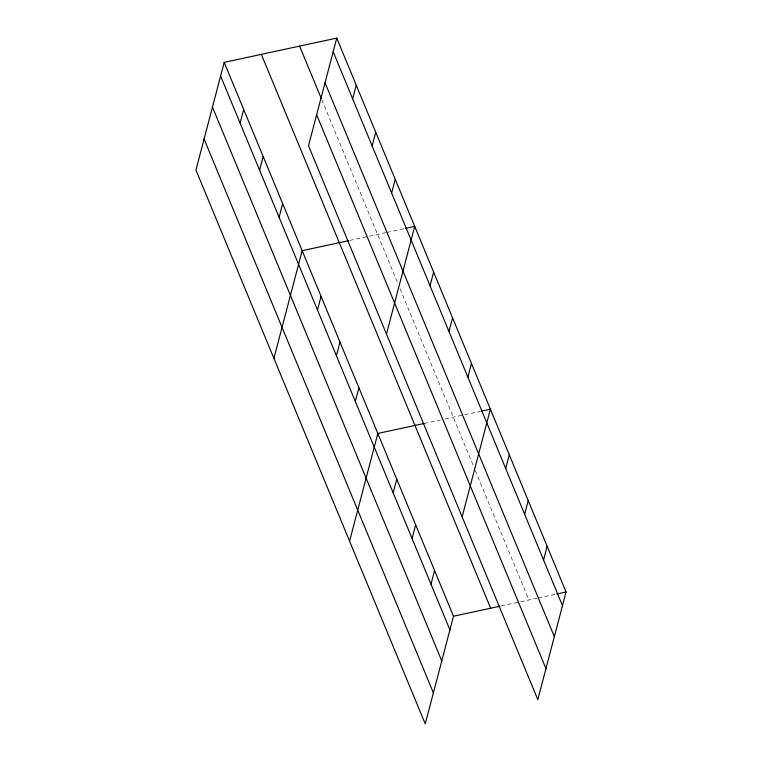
<?xml version="1.0" encoding="UTF-8"?>
<svg xmlns="http://www.w3.org/2000/svg" width="762" height="762" viewBox="0 0 762 762"><rect width="100%" height="100%" fill="white"/><g stroke="black" fill="none" stroke-linecap="round" stroke-linejoin="round"><path stroke-width="0.57" stroke-dasharray="3.81 2.86" d="M349.739 240.421L385.696 232.667M386.858 232.42L404.27 228.667M424.243 423.443L440.484 419.948M445.122 418.948L479.936 411.442M501.082 605.971L537.039 598.218M538.201 597.96L556.774 593.96M321.821 99.755L398.288 284.464M400.088 288.817L473.507 466.154M475.307 470.506L528.914 599.97"/><path stroke-width="1.14" d="M224.19 62.37L195.948 170.04L425.244 723.9L453.495 616.229L224.19 62.37L336.756 38.1L566.052 591.96L537.81 699.63L308.505 145.771L336.756 38.1M240.097 123.12L243.678 109.452M259.585 170.193L263.176 156.524M279.073 217.275L282.664 203.606M273.91 358.35L302.152 250.688L348.577 240.678M352.654 98.841L356.245 85.182M317.487 310.048L321.069 296.38M372.151 145.923L375.733 132.255M336.404 355.74L339.985 342.071M391.639 193.005L395.221 179.337M355.321 401.431L358.902 387.763M386.467 334.08L414.719 226.409L405.432 228.41M349.577 541.125L377.828 433.454L424.243 423.443M430.044 285.769L433.635 272.101M393.154 492.814L396.745 479.155M448.961 331.46L452.552 317.802M412.071 538.515L415.661 524.847M467.887 377.161L471.468 363.493M430.987 584.206L434.578 570.538M462.143 516.855L490.385 409.184L481.098 411.185M505.72 468.544L509.302 454.876M524.637 514.236L528.218 500.567M543.554 559.927L547.135 546.268M453.495 616.229L499.92 606.219M556.774 593.96L566.052 591.96M333.165 51.768L562.47 605.628M325.031 82.791L554.336 636.641M299.609 46.111L321.364 98.66M316.64 114.748L545.944 668.607M261.337 54.359L490.642 608.219M220.609 76.038L449.913 629.898M212.465 107.061L441.769 660.921M204.083 139.017L433.387 692.877"/></g></svg>
